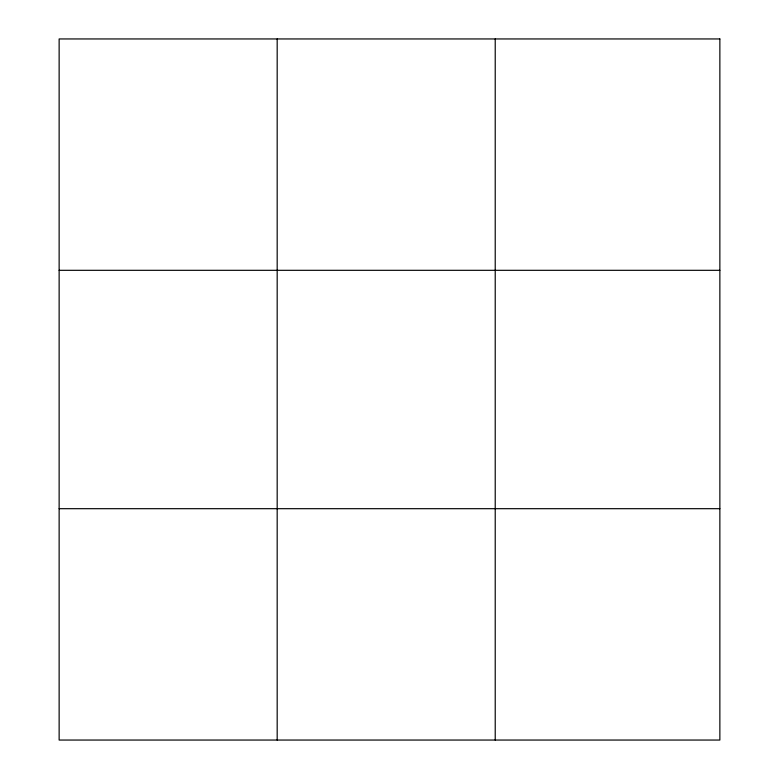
<?xml version="1.0" encoding="UTF-8"?>
<svg xmlns="http://www.w3.org/2000/svg" width="779" height="779" viewBox="0 0 779 779"><rect width="100%" height="100%" fill="white"/><g stroke="black" fill="none" stroke-linecap="round" stroke-linejoin="round"><path stroke-width="1.17" d="M277.178 38.95L277.178 740.05M495.22 38.95L495.22 740.05M59.136 270.313L719.864 270.313M59.136 508.687L719.864 508.687M719.864 38.95L719.864 740.05L59.136 740.05L59.136 38.95L719.864 38.95"/></g></svg>
